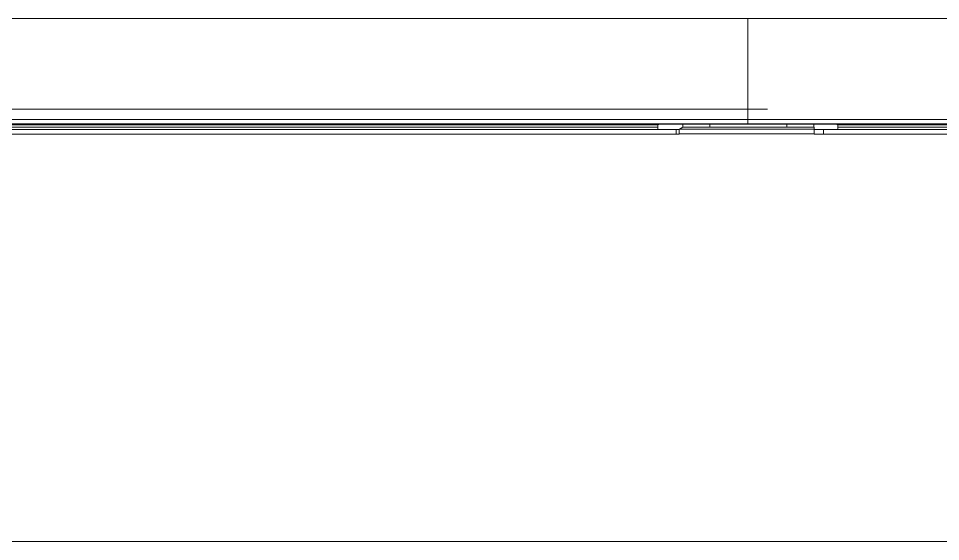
# Model space of a CAD drawing. Header units: inches. Extents: x 3778 to 56227, y -16914 to 35091.
# Drawn here: x 42526.3 to 42725.7, y -12835.4 to -12722.2 of the extents above; entities that cross this region are included whole.
import ezdxf

# ---------------------------------------------------------------- set-up
doc = ezdxf.new("R2010")
doc.units = ezdxf.units.IN
doc.header["$LTSCALE"] = 100
doc.header["$MEASUREMENT"] = 0
doc.layers.add('2-con', color=2, linetype='Continuous')
doc.layers.add('mark-B', color=2, linetype='Continuous', lineweight=20)

# ---------------------------------------------------------------- blocks, each defined once
blk = doc.blocks.new('무풍1WAY 대형')
at = {"layer": 'mark-B'}
for p, q in [((581.95, -243.57), (-581.96, -243.57)), ((-14.31, -332.81), (-14.31, -331.8)), ((-14.31, -331.8), (14.91, -331.8)), ((14.83, -332.81), (-14.31, -332.81)), ((-14.31, -332.81), (-14.31, -333.22)), ((14.07, -333.26), (14.83, -332.81)), ((-19.43, -333.78), (-231.49, -333.78)), ((-231.46, -333.28), (-19.45, -333.28)), ((-19.09, -333.89), (19.12, -333.89)), ((-14.25, -333.26), (-14.31, -333.22)), ((-14.25, -333.26), (-14.25, -333.89)), ((-14.25, -333.26), (-8.42, -333.26)), ((-8.42, -333.26), (-8.42, -333.89)), ((-8.42, -333.26), (8.25, -333.26)), ((0.01, -334.91), (0.01, -333.94)), ((8.25, -333.89), (8.25, -333.26)), ((8.25, -333.26), (14.07, -333.26)), ((14.07, -333.26), (14.07, -333.89)), ((231.52, -333.78), (19.46, -333.78)), ((19.49, -333.28), (231.5, -333.28)), ((386.08, -337.15), (-4.23, -337.15))]:
    blk.add_line(p, q, dxfattribs=at)
blk.add_ellipse((14.82, -331.81), major_axis=(0, -0.996), ratio=0.087489, start_param=0.05236, end_param=1.587424, dxfattribs=at)
for points, knots in [([(-106.59, -331.71), (-105.92, -331.71), (-105.26, -331.71), (-101.94, -331.71), (-99.28, -331.71), (-86.01, -331.71), (-75.38, -331.71), (-48.62, -331.71), (-32.48, -331.71), (-16.34, -331.71)], [0, 0, 0, 0, 0.022069, 0.022069, 0.110345, 0.110345, 0.46345, 0.46345, 1, 1, 1, 1]), ([(-16.34, -332.72), (-31.05, -332.72), (-45.77, -332.72), (-62.59, -332.72), (-64.7, -332.72), (-80.07, -332.72), (-93.33, -332.72), (-106.59, -332.72)], [0, 0, 0, 0, 0.489144, 0.489144, 0.559223, 0.559223, 1, 1, 1, 1]), ([(-16.34, -332.72), (-16.34, -332.72), (-16.34, -332.72), (-16.34, -332.7), (-16.34, -332.68), (-16.34, -332.63), (-16.34, -332.6), (-16.34, -332.53), (-16.34, -332.48), (-16.34, -332.39), (-16.34, -332.34), (-16.34, -332.23), (-16.34, -332.17), (-16.34, -332.04), (-16.34, -331.98), (-16.34, -331.84), (-16.34, -331.78), (-16.34, -331.71)], [0, 0, 0, 0, 0.125, 0.125, 0.25, 0.25, 0.375, 0.375, 0.5, 0.5, 0.625, 0.625, 0.75, 0.75, 0.875, 0.875, 1, 1, 1, 1]), ([(-14.31, -332.72), (-14.31, -332.72), (-14.31, -332.72), (-14.31, -332.7), (-14.31, -332.68), (-14.31, -332.63), (-14.31, -332.6), (-14.31, -332.53), (-14.31, -332.48), (-14.31, -332.39), (-14.31, -332.34), (-14.31, -332.23), (-14.31, -332.17), (-14.31, -332.04), (-14.31, -331.98), (-14.31, -331.84), (-14.31, -331.78), (-14.31, -331.71)], [0, 0, 0, 0, 0.125, 0.125, 0.25, 0.25, 0.375, 0.375, 0.5, 0.5, 0.625, 0.625, 0.75, 0.75, 0.875, 0.875, 1, 1, 1, 1]), ([(15.53, -331.71), (15.53, -331.78), (15.53, -331.84), (15.53, -331.98), (15.53, -332.04), (15.53, -332.17), (15.53, -332.23), (15.53, -332.34), (15.53, -332.39), (15.53, -332.48), (15.53, -332.53), (15.53, -332.6), (15.53, -332.63), (15.53, -332.68), (15.53, -332.7), (15.53, -332.72), (15.53, -332.72), (15.53, -332.72)], [0, 0, 0, 0, 0.125, 0.125, 0.25, 0.25, 0.375, 0.375, 0.5, 0.5, 0.625, 0.625, 0.75, 0.75, 0.875, 0.875, 1, 1, 1, 1]), ([(15.53, -331.71), (16.19, -331.71), (16.86, -331.71), (20.18, -331.71), (22.83, -331.71), (36.11, -331.71), (46.73, -331.71), (89.07, -331.71), (120.78, -331.71), (152.49, -331.71)], [0, 0, 0, 0, 0.014542, 0.014542, 0.072708, 0.072708, 0.305376, 0.305376, 1, 1, 1, 1]), ([(152.49, -331.71), (153.16, -331.71), (153.82, -331.71), (157.14, -331.71), (159.8, -331.71), (173.07, -331.71), (183.7, -331.71), (208.17, -331.71), (222.02, -331.71), (235.87, -331.71)], [0, 0, 0, 0, 0.023889, 0.023889, 0.119445, 0.119445, 0.501668, 0.501668, 1, 1, 1, 1]), ([(-552.04, -333.94), (-546.29, -333.94), (-540.54, -333.94), (-529.04, -333.94), (-523.29, -333.94), (-506.03, -333.94), (-494.53, -333.94), (-460.03, -333.94), (-437.03, -333.94), (-368.02, -333.94), (-322.02, -333.94), (-184, -333.94), (-92, -333.94), (0.01, -333.94)], [0, 0, 0, 0, 0.03125, 0.03125, 0.0625, 0.0625, 0.125, 0.125, 0.25, 0.25, 0.5, 0.5, 1, 1, 1, 1]), ([(0.01, -334.91), (-92, -334.91), (-184, -334.91), (-322.02, -334.91), (-368.02, -334.91), (-437.03, -334.91), (-460.03, -334.91), (-494.53, -334.91), (-506.03, -334.91), (-523.29, -334.91), (-529.04, -334.91), (-540.54, -334.91), (-546.29, -334.91), (-552.04, -334.91)], [0, 0, 0, 0, 0.5, 0.5, 0.75, 0.75, 0.875, 0.875, 0.9375, 0.9375, 0.96875, 0.96875, 1, 1, 1, 1]), ([(-19.45, -333.28), (-19.45, -333.31), (-19.45, -333.34), (-19.45, -333.39), (-19.45, -333.41), (-19.45, -333.44), (-19.45, -333.45), (-19.45, -333.5), (-19.45, -333.53), (-19.45, -333.57), (-19.45, -333.58), (-19.45, -333.61), (-19.45, -333.62), (-19.44, -333.65), (-19.44, -333.67), (-19.44, -333.7), (-19.44, -333.71), (-19.44, -333.72), (-19.44, -333.74), (-19.44, -333.75), (-19.43, -333.76), (-19.43, -333.76), (-19.43, -333.77), (-19.43, -333.78), (-19.43, -333.78)], [0, 0, 0, 0, 0.125, 0.125, 0.1875, 0.1875, 0.25, 0.25, 0.375, 0.375, 0.4375, 0.4375, 0.5, 0.5, 0.625, 0.625, 0.6875, 0.6875, 0.75, 0.8125, 0.8125, 0.875, 0.875, 1, 1, 1, 1]), ([(-19.43, -333.78), (-19.39, -333.79), (-19.35, -333.8), (-19.24, -333.84), (-19.16, -333.87), (-19.09, -333.89)], [0, 0, 0, 0, 0.334184, 0.334184, 1, 1, 1, 1]), ([(0.01, -333.94), (91.98, -333.94), (183.95, -333.94), (321.9, -333.94), (367.88, -333.94), (436.86, -333.94), (459.85, -333.94), (494.34, -333.94), (505.83, -333.94), (523.08, -333.94), (528.83, -333.94), (540.32, -333.94), (546.07, -333.94), (551.82, -333.94)], [0, 0, 0, 0, 0.5, 0.5, 0.75, 0.75, 0.875, 0.875, 0.9375, 0.9375, 0.96875, 0.96875, 1, 1, 1, 1]), ([(551.82, -334.91), (546.07, -334.91), (540.32, -334.91), (528.83, -334.91), (523.08, -334.91), (505.83, -334.91), (494.34, -334.91), (459.85, -334.91), (436.86, -334.91), (367.88, -334.91), (321.9, -334.91), (183.95, -334.91), (91.98, -334.91), (0.01, -334.91)], [0, 0, 0, 0, 0.03125, 0.03125, 0.0625, 0.0625, 0.125, 0.125, 0.25, 0.25, 0.5, 0.5, 1, 1, 1, 1]), ([(0.01, -334.91), (0.01, -335.82), (0.01, -336.74), (0.01, -338.56), (0.01, -339.47), (0.01, -342.21), (0.01, -344.03), (0.01, -347.67), (0.01, -349.5), (0.01, -353.14), (0.01, -354.96), (0.01, -356.78)], [0, 0, 0, 0, 0.125, 0.125, 0.25, 0.25, 0.5, 0.5, 0.75, 0.75, 1, 1, 1, 1]), ([(19.46, -333.78), (19.47, -333.78), (19.47, -333.77), (19.47, -333.76), (19.47, -333.76), (19.47, -333.75), (19.47, -333.74), (19.48, -333.72), (19.48, -333.71), (19.48, -333.68), (19.48, -333.67), (19.48, -333.65), (19.48, -333.64), (19.48, -333.61), (19.48, -333.58), (19.49, -333.54), (19.49, -333.53), (19.49, -333.5), (19.49, -333.47), (19.49, -333.44), (19.49, -333.41), (19.49, -333.39), (19.49, -333.34), (19.49, -333.31), (19.49, -333.28)], [0, 0, 0, 0, 0.125, 0.125, 0.1875, 0.1875, 0.25, 0.25, 0.375, 0.375, 0.4375, 0.4375, 0.5, 0.5, 0.625, 0.625, 0.6875, 0.6875, 0.75, 0.8125, 0.8125, 0.875, 0.875, 1, 1, 1, 1]), ([(-106.54, -356.78), (-88.78, -356.78), (-53.27, -356.78), (-17.75, -356.78), (0.01, -356.78)], [0, 0, 0, 0, 0.5, 1, 1, 1, 1]), ([(1.51, -356.78), (7.54, -356.78), (13.58, -356.78), (48.6, -356.78), (77.59, -356.78), (128.39, -356.78), (150.2, -356.78), (172.02, -356.78)], [0, 0, 0, 0, 0.106243, 0.106243, 0.616148, 0.616148, 1, 1, 1, 1])]:
    blk.add_open_spline(points, degree=3, knots=knots, dxfattribs=at)
for points, degree in [([(-19.45, -332.72), (-19.45, -332.91), (-19.45, -333.09), (-19.45, -333.28)], 3), ([(-16.34, -331.71), (-14.31, -331.71)], 1), ([(-14.31, -332.72), (-14.99, -332.72), (-15.66, -332.72), (-16.34, -332.72)], 3), ([(-14.31, -331.71), (-14.31, -331.74), (-14.31, -331.77), (-14.31, -331.8)], 3), ([(15.53, -332.72), (15.29, -332.72), (15.06, -332.72), (14.82, -332.72)], 3), ([(14.91, -331.8), (14.91, -331.77), (14.91, -331.74), (14.91, -331.71)], 3), ([(14.91, -331.71), (15.12, -331.71), (15.32, -331.71), (15.53, -331.71)], 3), ([(15.53, -332.72), (125.74, -332.72), (235.95, -332.72)], 2), ([(19.49, -333.28), (19.49, -333.09), (19.49, -332.91), (19.49, -332.72)], 3), ([(19.46, -333.78), (19.35, -333.82), (19.24, -333.85), (19.12, -333.89)], 3), ([(0.01, -356.78), (0.51, -356.78), (1.01, -356.78), (1.51, -356.78)], 3)]:
    blk.add_open_spline(points, degree=degree, dxfattribs=at)
blk = doc.blocks.new('dpdjzjs')
at = {"layer": 'mark-B', "rotation": 180}
blk.add_blockref('무풍1WAY 대형', (178654.91, 88751.49), dxfattribs=at)

msp = doc.modelspace()

# ---------------------------------------------------------------- block references
at = {"layer": '2-con'}
msp.add_blockref('dpdjzjs', (-135970.86, -101830.44), dxfattribs=at)

doc.saveas('drawing.dxf')
